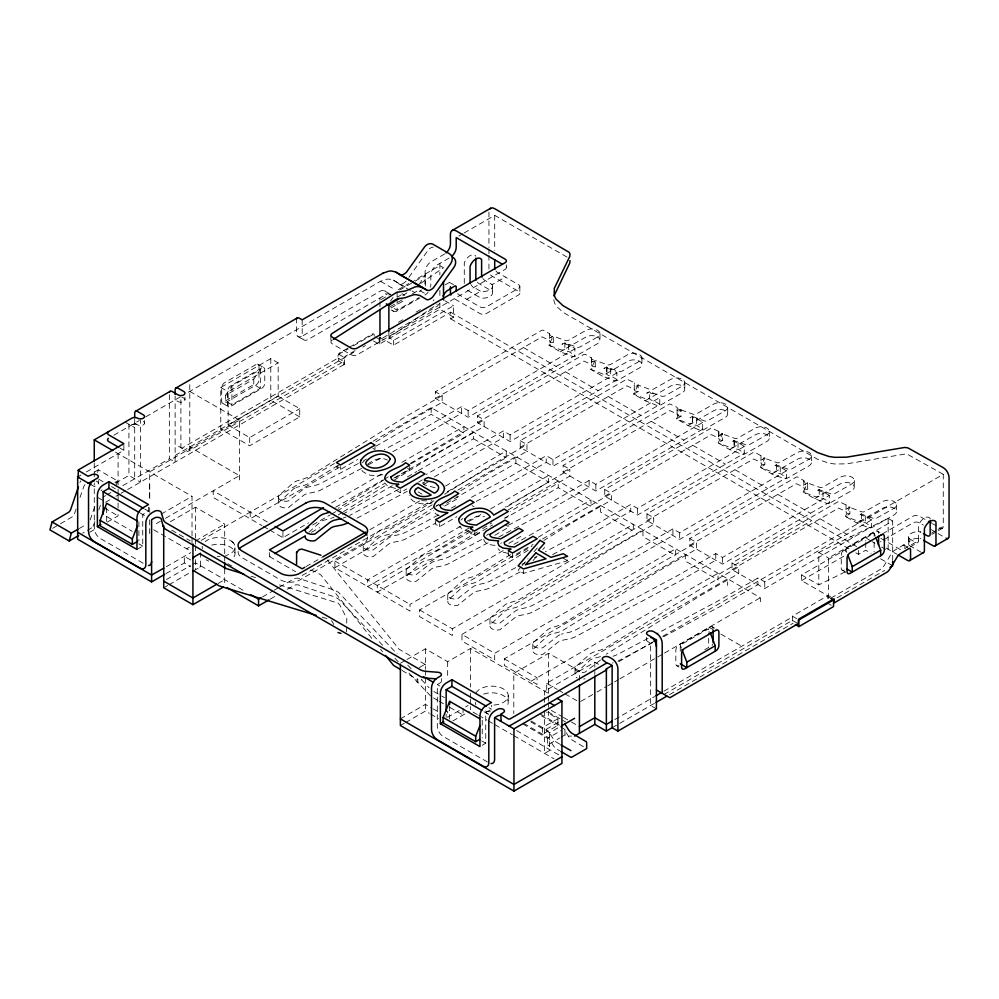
<?xml version="1.0" encoding="UTF-8"?>
<svg xmlns="http://www.w3.org/2000/svg" width="999" height="999" viewBox="0 0 999 999"><rect width="100%" height="100%" fill="white"/><g stroke="black" fill="none" stroke-linecap="round" stroke-linejoin="round"><path stroke-width="0.75" stroke-dasharray="5 3.75" d="M149.688 497.14L149.688 471.878L239.448 420.067L239.448 482.305M930.181 518.968A1.723 0.999 -60 0 0 929.994 518.369L929.532 517.819A9.303 5.37 -60 0 0 919.28 523.738L918.83 524.787A1.723 0.999 -60 0 0 918.643 525.636L918.63 540.571L904.769 548.576L904.769 544.243L893.968 550.724A11.838 6.831 -60 0 0 892.681 551.997L892.656 552.022A11.439 6.606 -60 0 0 891.682 553.171L883.603 566.47A11.813 6.818 -60 0 1 881.305 568.843L828.533 599.487L828.533 558.041L892.681 521.003L892.681 561.188M200.537 566.021L199.825 567.245M577.484 347.377A14.423 8.329 -60 0 0 580.044 346.953L597.589 336.988A8.167 4.72 0 0 0 586.038 336.988L563.698 349.65A14.423 8.329 -60 0 1 561.151 349.987L548.801 345.154L553.309 335.876L550.349 337.587L551.935 336.913A14.298 8.254 -60 0 1 552.809 336.7L553.384 336.613A13.949 8.054 -60 0 1 554.47 336.576L565.933 340.721A14.423 8.329 -60 0 0 568.493 340.284L586.038 330.319A8.167 4.72 0 0 1 597.589 330.319A8.167 4.72 0 0 1 597.589 336.988A8.167 4.72 0 0 1 597.589 343.656L575.536 356.231A14.423 8.329 -60 0 1 572.964 356.655L560.352 351.823L548.801 345.154L553.309 342.545L553.309 335.876A3.409 1.961 0 0 1 549.462 333.654L543.431 330.182L541.945 330.207L435.414 391.72L435.414 398.389L468.144 417.282L574.737 355.744L574.949 348.464L568.706 344.767A3.409 1.961 0 0 1 564.86 342.545L561.9 344.268L563.486 343.581A14.51 8.379 -60 0 1 564.647 343.319L564.934 343.281A13.949 8.054 -60 0 1 566.021 343.244L577.484 347.39M596.44 360.814A13.949 8.054 -60 0 0 595.354 360.851L594.78 360.939A14.298 8.254 -60 0 0 593.906 361.151L592.307 361.825L595.279 360.115L590.759 369.393L603.384 374.225A14.423 8.329 -60 0 0 605.956 373.788L628.009 361.226A8.167 4.72 0 0 1 639.56 361.226A8.167 4.72 0 0 1 639.56 367.894L617.507 380.457A14.423 8.329 -60 0 1 614.934 380.894L602.31 376.061L590.759 369.393L595.279 366.783L595.279 360.115A3.409 1.961 0 0 1 591.433 357.892L585.402 354.408L583.916 354.445L477.385 415.959L477.385 422.627L510.102 441.521L616.708 379.97L616.932 372.752L610.676 369.006A3.409 1.961 0 0 1 606.83 366.783L603.871 368.494L605.456 367.819A14.51 8.379 -60 0 1 606.618 367.557L606.905 367.52A13.949 8.054 -60 0 1 607.991 367.482L619.193 371.616A14.286 8.254 -60 0 0 622.015 371.178L639.56 361.226A8.167 4.72 0 0 0 639.56 354.558A8.167 4.72 0 0 0 628.009 354.558L610.464 364.51A14.423 8.329 -60 0 1 607.904 364.947L596.44 360.814M616.957 379.608L610.676 375.674A3.409 1.961 0 0 1 606.83 373.451L602.31 376.061M634.253 389.598L634.278 382.629L626.835 379.158L520.229 440.696L520.229 447.365L552.959 466.258L659.765 404.495L659.802 397.54L552.959 459.59L546.228 455.706L508.803 477.297L469.093 498.563M659.815 404.358L653.533 400.412A3.409 1.961 0 0 1 649.687 398.189L648.513 398.626A14.423 8.329 -60 0 1 645.978 398.963L633.616 394.13L638.136 384.852L635.239 384.303L634.253 382.929M688.061 425.562L692.582 422.952A3.409 1.961 0 0 0 696.428 425.174L702.697 429.17L702.634 422.165L696.428 418.506A3.409 1.961 0 0 1 692.582 416.283L689.61 417.994L691.208 417.32A14.51 8.379 -60 0 1 692.369 417.058L692.657 417.02A13.949 8.054 -60 0 1 693.743 416.983L705.194 421.128A14.423 8.329 -60 0 0 707.767 420.691L725.299 410.726A8.167 4.72 0 0 0 725.299 404.058A8.167 4.72 0 0 0 713.748 404.058L696.216 414.023A14.423 8.329 -60 0 1 693.643 414.448L682.192 410.314A13.949 8.054 -60 0 0 681.106 410.352L680.531 410.439A14.298 8.254 -60 0 0 679.657 410.651L678.059 411.326L681.031 409.615L681.031 416.283L676.51 418.893L688.061 425.562L700.686 430.407A14.423 8.329 -60 0 0 703.246 429.957L725.299 417.395A8.167 4.72 0 0 0 725.299 410.726A8.167 4.72 0 0 0 713.748 410.726L691.695 423.289A14.423 8.329 -60 0 1 689.135 423.726L676.51 418.893L681.031 409.615C675.636 410.214 677.147 402.934 677.147 414.373M744.33 446.478L738.049 442.545A3.409 1.961 0 0 1 734.203 440.322L731.231 442.033L732.829 441.358A14.51 8.379 -60 0 1 733.99 441.083L734.277 441.046A14.298 8.254 -60 0 1 735.102 441.009L746.815 445.154A14.598 8.429 -60 0 0 749.1 444.805L766.932 434.765A8.167 4.72 0 0 0 766.932 428.096A8.167 4.72 0 0 0 755.381 428.096L737.549 438.136A14.423 8.329 -60 0 1 735.014 438.474L723.551 434.34A14.298 8.254 -60 0 0 722.677 434.39L722.152 434.465A14.298 8.254 -60 0 0 721.278 434.677L719.68 435.364L722.652 433.653L722.652 440.322L718.131 442.919L729.682 449.587L742.307 454.433A14.423 8.329 -60 0 0 744.867 453.996L766.932 441.433A8.167 4.72 0 0 0 766.932 434.765A8.167 4.72 0 0 0 755.381 434.765L733.316 447.327A14.423 8.329 -60 0 1 730.756 447.752L718.131 442.919L722.652 433.653A3.409 1.961 0 0 1 718.793 431.431L711.35 427.947L604.745 489.485L604.745 496.153L637.474 515.059L744.218 453.384L744.342 446.428L637.474 508.391L630.744 504.495L593.319 526.098L545.392 551.748M786.538 470.841L780.244 466.908A3.409 1.961 0 0 1 776.398 464.685L773.438 466.396L775.024 465.721A14.51 8.379 -60 0 1 776.186 465.459L776.485 465.409A13.949 8.054 -60 0 1 777.572 465.384L789.023 469.518A14.598 8.429 -60 0 0 791.295 469.168L809.128 459.128A8.167 4.72 0 0 0 809.128 452.46A8.167 4.72 0 0 0 797.577 452.46L779.744 462.5A14.598 8.429 -60 0 1 777.472 462.849L766.008 458.716A13.949 8.054 -60 0 0 764.922 458.741L764.347 458.828A14.298 8.254 -60 0 0 763.473 459.053L761.887 459.727L764.847 458.017L764.847 464.685L760.339 467.282L771.89 473.963L784.502 478.796A14.423 8.329 -60 0 0 787.075 478.359L809.128 465.796A8.167 4.72 0 0 0 809.128 459.128A8.167 4.72 0 0 0 797.577 459.128L775.236 471.778A14.423 8.329 -60 0 1 772.702 472.115L760.339 467.282L764.847 458.017A3.409 1.961 0 0 1 761.001 455.794L754.894 452.285L753.496 452.347L646.952 513.848L646.952 520.529L679.682 539.423L786.413 477.747L786.538 470.791L679.682 532.754L672.939 528.858L635.526 550.461L532.005 605.631A72.84 43.606 -58.1 0 1 526.573 607.567L518.656 609.415A24.451 14.635 -58.1 0 0 515.434 610.976L499.975 623.014A7.093 4.096 0 0 1 492.045 622.177A7.093 4.096 0 0 1 490.596 617.607L504.92 604.907A24.451 13.574 -61.8 0 1 507.917 603.209L515.259 601.036A72.84 40.435 -61.8 0 0 520.292 598.863L616.271 539.348L653.683 517.744L653.683 524.413L616.271 546.016L520.092 605.669A61.401 34.091 -61.8 0 1 515.472 607.567L507.792 609.527A20.529 11.401 -61.8 0 0 505.044 611.088L490.596 624.275A7.093 4.096 0 0 0 492.045 628.846A7.093 4.096 0 0 0 499.975 629.695L515.559 617.157A20.529 12.288 -58.1 0 1 518.518 615.734L526.81 614.11A61.401 36.763 -58.1 0 0 531.793 612.412L635.526 557.13L672.939 535.526L672.939 528.858M829.607 503.159A14.423 8.329 -60 0 1 827.06 503.508L814.697 498.676L803.146 492.007L807.667 489.398L807.667 482.729A3.409 1.961 0 0 1 803.808 480.507L797.789 477.035L796.303 477.06L689.772 538.573L689.772 545.242L722.489 564.135L829.27 502.422L829.345 495.417L722.489 557.467L715.759 553.583L678.333 575.187L574.825 630.357A72.84 43.606 -58.1 0 1 569.393 632.292L561.475 634.128M871.59 519.955L865.309 516.008A3.409 1.961 0 0 1 861.45 513.786L858.491 515.496L859.789 514.91A14.198 8.192 -60 0 1 861.25 514.56L861.538 514.522A14.298 8.254 -60 0 1 862.362 514.473L874.075 518.631A14.598 8.429 -60 0 0 876.36 518.281L894.18 508.229A8.167 4.72 0 0 0 894.18 501.56A8.167 4.72 0 0 0 882.629 501.56L864.809 511.613A14.423 8.329 -60 0 1 862.262 511.95L850.811 507.804A14.298 8.254 -60 0 0 849.987 507.854L849.4 507.942A13.949 8.054 -60 0 0 848.238 508.241L846.94 508.828L849.899 507.117L849.899 513.786L845.391 516.396L856.942 523.064L869.305 527.897A14.286 8.254 -60 0 0 872.127 527.46L894.18 514.897A8.167 4.72 0 0 0 894.18 508.229A8.167 4.72 0 0 0 882.629 508.229L860.576 520.791A14.423 8.329 -60 0 1 858.016 521.228L845.391 516.396L849.899 507.117A3.409 1.961 0 0 1 846.053 504.895L838.611 501.411L732.005 562.961L732.005 569.63L764.735 588.523L871.478 526.86L871.59 519.905L764.735 581.855L757.991 577.959L720.579 599.562L656.218 634.015M346.416 631.905L346.828 618.518L339.785 604.907L337.999 603.121L276.199 583.853M574.987 348.763L468.144 410.614L461.401 406.73L423.988 428.334L384.278 449.587M616.97 372.889L510.102 434.852L503.371 430.956L426.061 474.562M702.709 422.402L595.854 484.353L589.123 480.469L551.698 502.072L506.518 526.261M97.59 472.452L98.314 469.817L117.557 480.931L116.483 484.89M76.099 509.053L74.238 514.323A5.507 3.184 -60 0 1 72.452 516.708L59.403 524.425M80.02 497.452L83.841 486.376A5.47 3.159 -60 0 1 85.09 484.552M94.668 506.88L89.873 520.854M94.868 521.615L93.494 525.437A5.507 3.184 -60 0 1 91.708 527.834M98.789 510.014L101.236 502.759M702.697 429.17L595.854 491.021L563.124 472.127L563.124 465.459L669.73 403.921L677.172 407.392L677.172 414.061A3.409 1.961 0 0 0 681.031 416.283M79.908 482.492L80.22 481.793A5.47 3.159 -60 0 1 80.782 480.856M433.978 299.762L433.728 300.137A11.139 6.431 -60 0 1 433.191 300.899M225.374 395.492L231.918 386.001L260.327 369.605L260.327 388.324L231.918 404.732L225.374 400.949L225.374 395.492L253.783 379.083L260.327 369.605M390.559 301.011L393.019 297.452M418.968 284.603L425.512 275.125L425.512 286.039M408.978 277.247L428.009 250.324A6.531 5.27 -44.6 0 1 433.404 247.078M521.116 566.77L518.131 570.242L523.538 573.351L567.594 560.751L567.594 557.779M522.102 565.609L528.059 558.678M534.015 551.735L537.986 547.115M533.016 560.626L535.864 557.38L539.672 559.577M542.832 549.487L544.605 547.477M406.044 281.181L405.606 281.618A9.59 5.532 -60 0 1 400.062 284.178L392.744 279.845L389.036 279.108A32.605 18.831 -60 0 0 386.126 279.308L380.494 281.293L187.25 392.857M308.941 532.23L320.229 521.99A20.529 11.401 -61.8 0 1 322.977 520.442L330.657 518.469M91.708 527.834L82.717 533.191M362.237 462.812L364.248 460.989M460.889 520.042L462.837 518.394M367.545 464.335C372.889 460.002 380.844 456.393 387.462 460.102M466.72 521.328L476.748 516.321L484.577 516.745M402.847 295.704L407.929 292.207M420.641 283.454L443.519 267.707L439.872 265.597L414.036 280.519M379.583 337.4L393.668 345.08L450.649 312.175L450.649 318.843L453.571 317.158L453.571 305.731L393.668 340.322L388.873 337.55L437.162 304.308M500.699 543.356L501.535 542.807M436.588 506.118L438.611 504.795M486.513 535.402L488.711 533.978M337.824 465.546L308.554 483.528A61.401 34.091 -61.8 0 1 303.933 485.439L296.253 487.4M375.874 441.858L404.732 423.888L442.145 402.285L442.145 395.616L435.414 391.72M383.791 479.932L338.286 508.254M410.264 463.436L484.115 419.842L484.115 426.511L431.456 456.918L394.717 479.795M338.311 514.922L342.245 512.475M343.556 511.65L386.85 484.69M433.941 500.811L393.581 525.711A72.84 40.435 -61.8 0 1 388.536 527.872L381.193 530.057A24.451 13.574 -61.8 0 0 378.209 531.755L363.886 544.443A7.093 4.096 0 0 0 365.334 549.025A7.093 4.096 0 0 0 373.264 549.862L388.711 537.812A24.451 14.635 -58.1 0 1 391.933 536.251L399.862 534.415A72.84 43.606 -58.1 0 0 405.294 532.467L440.347 513.948M444.543 494.218L489.56 466.183L526.972 444.58L526.972 451.261L489.56 472.852L459.378 491.645M434.453 507.167L393.381 532.504A61.401 34.091 -61.8 0 1 388.761 534.403L381.069 536.376A20.529 11.401 -61.8 0 0 378.334 537.924L363.886 551.111A7.093 4.096 0 0 0 365.334 555.694A7.093 4.096 0 0 0 373.264 556.53L388.848 543.993A20.529 12.288 -58.1 0 1 391.808 542.569L400.099 540.958A61.401 36.763 -58.1 0 0 405.082 539.26L435.502 523.214M435.764 506.356L438.386 504.72M468.893 530.531L436.476 550.474A72.84 40.435 -61.8 0 1 431.431 552.634L424.088 554.82A24.451 13.574 -61.8 0 0 421.103 556.518L406.768 569.205A7.093 4.096 0 0 0 408.229 573.788A7.093 4.096 0 0 0 416.158 574.625L431.605 562.587A24.451 14.635 -58.1 0 1 434.827 561.013L442.757 559.178A72.84 43.606 -58.1 0 0 448.189 557.23L485.976 537.25M507.292 506.618L569.867 469.355L569.867 476.024L510.152 511.513M477.347 531.93L436.276 557.267A61.401 34.091 -61.8 0 1 431.655 559.165L423.963 561.138A20.529 11.401 -61.8 0 0 421.216 562.687L406.768 575.874A7.093 4.096 0 0 0 408.229 580.456A7.093 4.096 0 0 0 416.158 581.293L431.743 568.756A20.529 12.288 -58.1 0 1 434.702 567.332L442.982 565.721A61.401 36.763 -58.1 0 0 447.964 564.023L489.248 542.17M482.592 528.658L491.783 522.952M510.514 554.557L478.096 574.5A72.84 40.435 -61.8 0 1 473.051 576.673L465.709 578.846A24.451 13.574 -61.8 0 0 462.724 580.544L448.401 593.244A7.093 4.096 0 0 0 449.85 597.814A7.093 4.096 0 0 0 457.779 598.651L473.226 586.613A24.451 14.635 -58.1 0 1 476.448 585.052L484.378 583.204A72.84 43.606 -58.1 0 0 489.81 581.268L516.645 567.145M538.324 537.237L574.075 514.985L611.488 493.381L611.488 500.049L574.075 521.653L543.893 540.447M528.159 550.249L477.897 581.293A61.401 34.091 -61.8 0 1 473.276 583.204L465.584 585.164A20.529 11.401 -61.8 0 0 462.849 586.725L448.401 599.912A7.093 4.096 0 0 0 449.85 604.482A7.093 4.096 0 0 0 457.779 605.319L473.364 592.794A20.529 12.288 -58.1 0 1 476.323 591.371L484.615 589.747A61.401 36.763 -58.1 0 0 489.597 588.049L522.727 570.554M102.148 489.835L101.448 490.347A5.507 3.184 -60 0 0 101.074 490.696M600.486 660.077L585.027 672.127A7.093 4.096 0 0 1 577.11 671.291A7.093 4.096 0 0 1 575.649 666.708L589.984 654.02A24.451 13.574 -61.8 0 1 592.969 652.322L600.312 650.137A72.84 40.435 -61.8 0 0 605.344 647.976L701.323 588.448L738.748 566.845L738.748 573.513L701.323 595.117L606.243 654.22M113.911 435.202L139.323 420.529M145.804 416.783L180.906 396.528L180.906 447.652M458.853 236.051L462.837 233.754M464.173 232.979L494.705 215.347L567.032 257.105M444.655 253.971L430.831 261.95A8.167 4.72 -60 0 0 425.05 271.953L425.05 281.668A8.167 4.72 -60 0 1 423.951 286.226M278.159 396.241L299.712 408.691L299.712 416.895L249.688 445.779L220.767 429.083L220.767 387.487L270.791 358.604L278.159 362.862L278.159 396.241L228.134 425.124L228.134 391.745L278.159 362.862M390.934 294.83A8.167 4.72 -60 0 0 390.397 294.293L390.097 294.081A8.167 4.72 -60 0 0 386.014 294.493L307.967 339.548A8.167 4.72 -60 0 1 302.185 336.213A8.167 4.72 -60 0 1 296.416 332.879L296.416 319.83M449.113 258.067L436.6 265.284A8.167 4.72 -60 0 0 432.517 269.593L432.217 270.155A8.167 4.72 -60 0 0 430.831 275.287L430.831 285.002A8.167 4.72 -60 0 1 430.544 287.225M381.256 299.45L390.297 294.23M398.214 289.66L408.753 283.566M399.687 290.035L413.898 281.83M415.184 281.081L425.512 275.125M78.446 476.535L81.081 475M86.376 471.953L123.864 450.299L123.864 443.631M397.015 297.277L403.471 293.556M94.455 472.04L98.314 469.817M225.374 400.949L253.783 384.553L260.327 388.324M402.185 299.762L390.559 306.468L397.103 310.252L419.056 297.577M412.512 293.793L418.968 290.072L425.512 293.843M390.884 307.979A8.167 4.72 -60 0 0 391.783 307.542L404.882 299.987M419.817 298.027L397.565 310.876A8.167 4.72 -60 0 1 391.783 307.542M445.242 284.852L448.888 282.754A2.173 1.261 -60 0 1 450.424 283.641M114.997 482.417L117.557 480.931M348.002 348.064L339.922 352.734A2.722 1.573 -60 0 0 337.999 356.069L337.999 358.067L181.868 448.214M349.35 347.29L372.265 334.053A2.722 1.573 -60 0 1 374.188 335.164L374.188 336.276M115.584 483.141L128.921 475.437L140.472 482.105L140.472 419.867M338.761 354.283L344.543 357.617L344.543 364.285L338.761 360.951L338.761 354.283L348.102 348.901M353.421 345.829L373.414 334.278M398.514 322.265L403.908 319.156M416.071 312.138L421.478 309.028M355.132 350.624L345.691 356.069A2.722 1.573 -60 0 0 343.768 359.403L343.768 364.735M102.934 497.115L105.582 495.591M106.905 494.817L110.877 492.532M122.79 485.651L169.355 458.766L175.125 462.1L175.125 396.079M175.125 455.432L356.094 350.949M362.762 347.103L365.422 345.567M52.647 528.321L58.054 525.199M105.532 502.285L110.714 499.288M115.909 496.291L119.805 494.043M121.104 493.294L126.299 490.297M127.597 489.547L344.543 364.285M373.414 340.946L379.195 344.28L439.872 309.253L453.571 317.158M466.795 299.263L480.719 291.233M482.879 278.534A4.358 2.51 60 0 0 484.69 280.257L492.207 284.603L505.294 277.035M79.271 528.508L85.877 524.7M228.134 425.124L249.688 437.574L299.712 408.691M89.798 532.217L96.541 528.334M107.318 522.102L118.094 515.884L118.094 511.875M148.514 507.205L148.514 511.213L142.745 514.547L142.745 546.116L136.963 549.462M161.189 514.123L192.02 496.316L192.02 536.463M156.306 523.638L160.277 521.341M165.572 518.281L239.448 475.636L189.785 446.965M170.33 521.728L195.479 507.205L224.7 524.075L224.7 554.957M435.414 398.389L542.007 336.85L549.462 340.322A3.409 1.961 0 0 0 553.309 342.545M442.145 395.616L404.732 417.22L308.753 476.735A72.84 40.435 -61.8 0 1 303.721 478.896L296.378 481.081A24.451 13.574 -61.8 0 0 293.381 482.779L279.058 495.467A7.093 4.096 0 0 0 280.507 500.049A7.093 4.096 0 0 0 288.436 500.886L303.896 488.848A24.451 14.635 -58.1 0 1 307.118 487.287L315.035 485.439A72.84 43.606 -58.1 0 0 320.467 483.504M195.579 540.896L224.7 524.075M186.663 548.801L189.31 547.277M201.224 540.397L335.289 462.999M373.102 441.171L431.181 407.642L760.376 597.702L760.376 604.37M339.048 465.497L336.401 467.02L340.559 469.43L357.767 459.49M166.346 566.72L190.734 552.634M339.335 467.332L250.212 518.793L250.212 512.125M375.799 446.278L431.181 414.31L463.898 433.204L463.898 426.536L400.424 463.186M165.996 573.588L184.315 563.011L190.634 566.658M231.581 541.283L233.529 542.981A16.446 9.49 0 0 1 225.637 555.619M560.352 351.823L564.86 349.225A3.409 1.961 0 0 0 568.706 351.448L574.999 355.332M166.396 579.582L190.484 565.659M193.169 564.123L195.479 562.787L245.529 591.683M163.711 587.787L167.732 585.476M169.068 584.702L190.484 572.327M193.706 570.779L200.537 566.833L200.537 554.133M331.556 502.947L384.228 472.539M477.385 422.627L583.978 361.076L591.433 364.56A3.409 1.961 0 0 0 595.279 366.783M269.842 530.132L282.942 537.687L308.591 522.877M335.602 507.28L382.879 479.982M384.228 479.208L388.274 476.873M411.238 463.611L463.898 433.204M312.712 524.937L330.269 514.797M331.631 514.023L335.676 511.675M337.038 510.901L384.328 483.591M393.793 478.134L473.526 432.092L473.526 438.761L418.156 470.729M395.616 477.709L409.69 469.58L409.69 466.608M218.082 583.478L224.7 579.657M269.455 552.584L269.455 556.58L273.314 554.358M311.463 532.33L319.568 527.647M342.532 514.398L392.495 485.539M407.355 476.973L416.808 471.516M396.079 490.259L400.237 492.669L406.743 488.911M418.444 482.155L422.352 479.895M428.121 481.955L423.576 484.577L423.576 481.618M306.044 566.583L321.441 557.692M369.855 529.732L419.83 500.886M445.479 486.076L506.256 450.986L506.256 457.654L445.479 492.744M520.229 447.365L626.835 385.826L634.278 389.298A3.409 1.961 0 0 0 638.136 391.521L638.136 384.852M262.475 596.94L272.902 590.921M274.213 590.159L278.122 587.899M279.433 587.15L294.668 578.483A4.795 2.772 0 0 1 298.364 578.259L335.052 590.397A28.372 16.384 0 0 1 338.698 592.532L397.09 653.895M302.185 575.474L431.98 500.536M503.184 550.574L410.002 604.37L410.002 611.038L334.915 567.694L334.915 561.026L432.155 504.882M457.817 490.072L515.884 456.543L515.884 463.211L442.957 505.319M270.292 599.088L275.512 596.078M287.25 589.298L294.668 585.152A4.795 2.772 0 0 1 298.364 584.927L335.052 597.065A28.372 16.384 0 0 1 338.698 599.2L383.241 645.903M638.136 391.521L633.616 394.13L645.167 400.799L657.529 405.631A14.286 8.254 -60 0 0 660.351 405.194L682.417 392.632A8.167 4.72 0 0 0 682.417 385.964A8.167 4.72 0 0 0 682.417 379.295A8.167 4.72 0 0 0 670.866 379.295L653.034 389.348A14.598 8.429 -60 0 1 650.749 389.685L639.298 385.552A13.949 8.054 -60 0 0 638.211 385.589L637.637 385.676A14.298 8.254 -60 0 0 636.763 385.889L635.164 386.563M334.915 567.694L433.504 510.776M444.742 506.068L458.816 497.939L456.73 496.74M645.167 400.799L670.866 385.964A8.167 4.72 0 0 1 682.417 385.964L664.872 395.929A14.286 8.254 -60 0 1 662.05 396.353L650.849 392.22A13.949 8.054 -60 0 0 649.762 392.257L649.475 392.295A14.51 8.379 -60 0 0 648.314 392.557L646.715 393.231L649.687 391.521L649.65 398.489M435.489 521.266L435.489 524.238L439.647 526.635L456.868 516.695M460.826 526.123L367.644 579.919L367.644 586.588L468.931 528.109M468.931 521.441L482.442 513.648M490.534 508.966L548.613 475.437L548.613 482.105L505.394 507.055M563.124 472.127L669.73 410.589L677.172 414.061M470.454 531.68L377.272 585.476L377.272 592.145L482.604 531.331M508.266 509.852L558.241 480.994L558.241 487.662L505.569 518.081M472.839 531.593L470.254 533.091L474.413 535.489L492.632 524.975M504.345 518.206L508.241 515.959L508.241 512.986M494.83 535.252L509.128 526.997L504.97 524.587M508.866 543.344L523.164 535.089M513.986 544.343L590.971 499.9L590.971 506.568L558.241 487.662M604.745 496.153L711.35 434.615L718.793 438.099A3.409 1.961 0 0 0 722.652 440.322M508.316 550.611L508.316 555.057L511.051 553.471M542.519 538.973L600.586 505.457L600.586 512.125L633.316 531.018L633.316 524.35L452.347 628.833L452.347 635.501L419.63 616.595L419.63 609.927L533.066 544.443M508.316 555.057L512.475 557.467L531.98 546.191M729.682 449.587L734.203 446.99A3.409 1.961 0 0 0 738.049 449.213L744.342 453.096M646.952 520.529L753.558 458.978L761.001 462.462A3.409 1.961 0 0 0 764.847 464.685M400.374 663.286L405.644 660.239M406.955 659.477L425.399 648.838L447.652 661.688L470.604 648.438L549.625 694.055M461.975 634.39L642.944 529.907L642.944 536.575L675.674 555.469L675.674 548.801L494.705 653.284L461.975 634.39L461.975 641.058L494.705 659.952L494.705 653.284M419.23 667.594L425.399 664.035M771.89 473.963L776.398 471.353A3.409 1.961 0 0 0 780.244 473.576L786.538 477.46M417.195 678.521L417.195 682.367L421.928 679.632M487.475 762.012L443.069 736.375A8.167 4.72 60 0 1 437.3 726.373L437.3 684.602L440.184 682.929A4.083 2.36 0 0 0 439.697 679.357M689.772 545.242L796.365 483.703L803.808 487.175A3.409 1.961 0 0 0 807.667 489.398M715.759 553.583L715.759 560.252L678.333 581.855L574.612 637.137A61.401 36.763 -58.1 0 1 569.63 638.836L561.338 640.446A20.529 12.288 -58.1 0 0 558.379 641.882L542.794 654.407A7.093 4.096 0 0 1 534.865 653.571A7.093 4.096 0 0 1 533.416 648.988L547.864 635.801A20.529 11.401 -61.8 0 1 550.611 634.253L558.291 632.292A61.401 34.091 -61.8 0 0 562.912 630.381L659.09 570.741L696.503 549.138L696.503 542.469L659.09 564.06L563.111 623.588A72.84 40.435 -61.8 0 1 558.066 625.749L550.724 627.934A24.451 13.574 -61.8 0 0 547.739 629.632L533.416 642.32A7.093 4.096 0 0 0 534.865 646.902A7.093 4.096 0 0 0 542.794 647.739L558.254 635.701A24.451 14.635 -58.1 0 1 561.475 634.128M400.374 718.855L425.399 704.407L431.943 708.191M504.333 658.841L537.062 677.734L537.062 684.402L504.333 665.509L504.333 658.841L685.302 554.358L685.302 561.026L718.031 579.919L718.031 573.251L529.208 682.267M400.374 725.524L404.32 723.251M405.644 722.489L425.399 711.076L429.333 713.348M829.345 495.417L823.064 491.62A3.409 1.961 0 0 1 819.217 489.398L816.245 491.108L817.844 490.434A14.51 8.379 -60 0 1 819.005 490.172L819.292 490.134A13.949 8.054 -60 0 1 820.379 490.097L831.83 494.243A14.423 8.329 -60 0 0 834.402 493.806L851.947 483.841A8.167 4.72 0 0 0 851.947 477.172A8.167 4.72 0 0 0 840.396 477.172L822.564 487.225A14.598 8.429 -60 0 1 820.291 487.574L808.828 483.429A13.949 8.054 -60 0 0 807.741 483.466L807.167 483.553A14.298 8.254 -60 0 0 806.293 483.766L804.694 484.44L807.667 482.729L803.146 492.007L815.771 496.84A14.598 8.429 -60 0 0 818.056 496.503L840.396 483.841A8.167 4.72 0 0 1 851.947 483.841A8.167 4.72 0 0 1 851.947 490.509L829.607 503.171M814.697 498.676L819.217 496.066A3.409 1.961 0 0 0 823.064 498.289L829.357 502.185M579.42 680.394L579.42 671.066L548.613 653.284L513.798 673.376L513.798 713.511M459.203 710.589L447.652 717.257L447.652 711.088M465.571 706.917L468.081 705.456M452.784 720.966L469.343 711.4M719.292 573.988L811.712 520.629M732.005 569.63L838.611 508.091L846.053 511.563A3.409 1.961 0 0 0 849.899 513.786M482.267 745.242L485.739 743.244L485.739 712.562L491.508 709.228L491.508 705.232M546.69 689.959L546.69 683.291L727.659 578.808L727.659 585.476M598.526 664.31L594.817 662.175L544.605 691.158L544.605 695.791M856.942 523.064L861.45 520.454A3.409 1.961 0 0 0 865.309 522.677L871.59 526.573M618.781 661.675L654.108 641.271M662.687 636.326L943.268 474.325L943.268 526.348A4.358 2.51 60 0 1 940.196 528.121L937.599 526.623M580.769 701.41L595.629 692.831M596.977 692.045L606.43 686.588M607.779 685.814L613.186 682.692M614.535 681.905L618.593 679.57M619.942 678.783L656.418 657.729M657.767 656.955L663.174 653.833M664.522 653.046L760.376 597.702M680.269 651.348L680.269 645.104L708.678 628.708L708.678 634.952M831.23 605.269L827.759 603.259L827.759 596.59L828.533 596.153L801.585 580.594L801.585 574.937L874.125 533.191L875.211 536.026M557.942 718.693L542.544 727.584L542.544 734.253L557.942 725.361L557.942 718.693L546.565 712.125M801.585 580.594L845.316 555.344M882.242 534.015L913.236 516.121A4.358 2.51 0 0 1 919.405 516.121L927.197 520.629M531.168 721.016L545.891 729.507L561.288 720.616M530.706 721.865L549.575 732.754L558.903 727.359M855.868 552.797L858.566 554.358L865.733 550.224L871.116 553.334M883.591 539.91L913.236 522.789A4.358 2.51 0 0 1 919.405 522.789L923.388 525.087M522.627 723.863L547.652 738.311L561.45 730.344M704.807 649.675L708.678 647.439L708.678 636.513M547.652 738.311L547.652 744.979L559.64 738.049M560.976 737.287L564.972 734.977L566.895 736.088L571.515 736.088M931.493 533.154L936.725 530.132M938.036 529.37L943.268 526.348M910.164 546.94L917.731 542.569M931.905 534.39L937.137 531.368M938.448 530.606L942.369 528.346M614.797 719.542L654.62 696.565M663.923 691.183L793.106 616.595L796.578 618.606M664.123 694.405L792.344 620.379L798.114 623.713M612.137 727.747L654.695 703.184M669.542 694.617L793.106 623.276M837.037 597.914L884.727 570.367M358.254 463.511L320.467 483.504M363.736 460.576L366.471 459.115M361.538 468.431L320.254 490.284A61.401 36.763 -58.1 0 1 315.272 491.983L306.98 493.593A20.529 12.288 -58.1 0 0 304.021 495.029L288.436 507.554A7.093 4.096 0 0 1 280.507 506.718A7.093 4.096 0 0 1 279.058 502.147L293.506 488.948A20.529 11.401 -61.8 0 1 296.253 487.4M368.319 464.797L383.254 456.805M392.757 451.71L423.988 435.002L461.401 413.399L461.401 406.73M398.676 489.223L349.675 515.422M357.03 518.181L407.267 491.283M422.19 483.291L424.912 481.843M434.415 476.748L503.371 437.624L503.371 430.956M451.298 508.091L456.768 505.157M476.223 501.411L508.803 483.978L546.228 462.375L546.228 455.706M498.751 537.075L551.698 508.741L589.123 487.137L589.123 480.469M522.115 564.21L524.862 562.749M534.44 557.617L537.175 556.156M552.597 554.57L593.319 532.767L630.744 511.163L630.744 504.495M648.001 638.411L617.057 654.732A72.84 43.606 -58.1 0 1 612.961 656.256M652.697 642.569L618.031 661.026M663.561 636.763L720.579 606.231L757.991 584.64L757.991 577.959M424.625 664.485L425.399 664.922M845.154 571.94L818.805 584.877L818.805 552.422L888.148 518.394L892.681 521.003M600.524 656.668L592.844 658.641A20.529 11.401 -61.8 0 0 590.097 660.189L575.649 673.376A7.093 4.096 0 0 0 577.11 677.959M382.817 474.675L376.411 475.736A13.936 8.042 0 0 1 367.545 474.338L362.799 471.59L360.502 468.294M432.08 502.872C424.513 504.982 411.788 504.408 409.24 495.492M426.61 500.811L420.666 500.711M830.731 596.79L828.146 595.479L792.694 615.958L792.344 623.713M653.533 393.743L650.649 393.194L649.65 391.82M494.955 545.342C490.909 545.104 484.34 544.218 483.753 539.248M921.328 552.36L909.003 545.242L909.003 538.573A9.303 5.37 0 0 1 918.93 531.718L920.903 532.105M909.003 545.242A9.303 5.37 0 0 1 918.93 538.386L920.903 538.773M507.979 553.371L500.849 551.548L497.964 548.726M395.504 488.461L387.887 486.326L384.652 482.904M469.93 531.393L464.385 530.219L459.053 526.448M251.074 576.223L255.507 577.572M322.128 617.145L328.359 619.043M310.839 570.154L316.858 572.252L320.954 575.087L372.827 639.635M435.064 487.762L423.826 484.715L423.826 480.269M439.198 515.696L435.439 513.611L433.778 511.263M206.119 559.802L208.716 561.163M417.195 682.367L417.994 682.792L417.195 681.555M943.268 474.325L908.016 454.62A12.288 7.093 0 0 0 904.619 454.133L846.752 463.836L835.276 463.998A37.15 21.454 0 0 1 828.471 463.024L817.394 459.178L562.849 312.212L556.031 305.731A38.849 22.428 0 0 1 554.22 301.735L553.808 299.712M932.392 523.626L936.3 525.874M931.355 529.695L936.675 532.767M937.999 533.528L945.966 538.124M480.307 291.071L473.139 286.925A4.358 2.51 60 0 1 470.966 284.628M909.003 538.573L915.546 542.357A4.358 2.51 60 0 0 918.63 540.571M449.975 282.642L453.446 284.64M904.207 545.217L907.666 547.227M877.671 531.293L879.982 532.629M880.893 538.349L901.685 550.362M886.213 548.089L896.84 554.22M871.003 540.946L865.733 537.899L865.733 540.983M872.327 541.708L874.962 543.231M881.555 547.04L885.514 549.325M444.78 300.649L453.571 305.731M523.464 347.552L556.193 366.446M565.434 371.778L598.164 390.684M608.291 396.528L641.021 415.422M651.186 421.291L683.915 440.184M692.806 445.317L725.536 464.21M735.002 469.68L767.731 488.573M777.821 494.405L810.551 513.299M820.067 518.793L852.796 537.687M880.556 558.778L892.681 565.784M450.649 312.175L858.566 547.689M393.231 280.082L406.705 287.862M412.088 290.984L414.785 292.532M398.613 283.691L413.761 292.445M450.649 318.843L850.461 549.675M380.494 281.293L395.317 289.847M402.048 293.731L404.745 295.292M384.315 290.746L390.097 294.081M818.805 552.422L828.533 558.041M842.182 570.204L845.641 572.215M391.171 309.952L393.481 311.276M801.585 574.937L818.805 584.877M827.759 596.59L831.23 598.601M375.349 336.95L379.97 339.61L437.15 306.293A11.139 6.431 -60 0 0 439.51 303.471M477.385 415.959L484.115 419.842M520.229 440.696L526.972 444.58M563.124 465.459L569.867 469.355M604.745 489.485L611.488 493.381M646.952 513.848L653.683 517.744M689.772 538.573L696.503 542.469M732.005 562.961L738.748 566.845M337.999 358.067L343.768 361.401L187.637 451.548L175.125 444.318M298.102 336.626L303.883 339.96M473.526 438.761L506.256 457.654M515.884 463.211L548.613 482.105M258.092 364.373L263.873 367.707M712.225 626.81L714.535 628.146M713.024 629.582L709.103 627.31L709.103 633.978M720.878 634.115L741.82 646.216M372.902 448.339L374.987 449.55L374.987 446.578M407.604 468.381L409.69 469.58M472.003 505.556L474.075 506.755M563.174 558.191L567.594 560.751M299.712 416.895L270.791 400.199L270.791 358.604M418.094 491.883L422.015 494.155M220.767 387.487L228.134 391.745M222.602 403.284L228.384 406.618M676.723 665.734L679.033 667.057M189.785 391.396L239.448 420.067M181.868 397.078L183.791 398.189A4.083 2.36 0 0 1 183.791 401.523A4.083 2.36 0 0 1 178.009 401.523L175.125 399.862M656.418 708.853L650.649 705.519L650.649 643.281L647.764 641.608A4.083 2.36 0 0 1 647.989 638.149M134.703 423.201L137.587 424.862A4.083 2.36 0 0 0 143.357 424.862A4.083 2.36 0 0 0 143.357 421.528M125.075 422.09L134.703 427.647M267.233 521.94L213.224 490.771L213.224 497.44L261.988 525.586M334.915 561.026L410.002 604.37M419.63 609.927L452.347 628.833M546.69 683.291L557.155 689.335M558.466 690.097L563.711 693.119M565.009 693.868L576.798 700.674M263.299 526.348L268.531 529.37M120.08 448.114L123.864 450.299M115.447 452.11L192.02 496.316M551.286 710.401L562 716.583M563.349 717.357L570.042 721.228M571.378 722.002L579.42 726.635M548.039 711.85L561.513 719.642M562.862 720.416L565.559 721.965M269.455 556.58L295.642 571.703M539.947 713.86L559.702 725.262M541.508 715.871L557.942 725.361M560.377 726.76L564.01 728.858L568.806 736.925A11.638 6.718 60 0 0 571.066 739.36L586.351 748.426M425.174 664.435L398.988 649.15L327.372 560.027M523.588 723.301L548.613 737.749L553.409 745.816A11.638 6.718 60 0 0 555.669 748.251L559.627 750.786M559.627 744.118L555.919 741.807A11.538 6.656 60 0 1 553.409 739.148L549.587 733.029A11.538 6.656 60 0 0 547.077 730.369L545.891 729.507M98.726 479.208L103.859 482.18M111.551 486.625L115.409 488.848M144.555 508.928L148.514 511.213M488.873 707.704L491.508 709.228M547.652 744.979L549.575 746.091M171.678 530.144L190.285 540.884M90.847 484.577L94.306 486.575L97.19 484.915A4.083 2.36 0 0 0 96.166 481.143M140.11 513.024L145.28 516.008M227.909 563.711L231.955 566.046M437.3 684.602L439.822 686.063M485.739 712.562L488.261 714.023M484.065 711.775L490.784 715.659M516.483 730.494L559.265 755.194M402.01 670.416L418.144 680.057M477.347 714.572L470.604 710.676L470.604 706.68M478.708 715.359L486.8 720.029M488.149 720.816L493.556 723.925M494.905 724.712L512.45 734.839M513.798 735.626L553.933 758.79M98.227 497.752L103.521 500.799M153.646 529.745L190.684 551.123M433.828 691.495L440.472 695.329M441.808 696.091L444.455 697.627M437.812 700.461L431.181 696.628L407.742 671.827M439.148 701.236L444.455 704.295M449.775 707.367L463.061 715.034L463.061 708.366M190.634 559.989L184.315 556.343L184.315 563.011M106.668 516.545L132.18 531.281M433.254 708.94L438.486 711.962M481.78 740.958L485.739 743.244M138.786 543.831L142.745 546.116M430.631 714.098L438.486 718.631M143.132 563.211L100.087 538.349A8.167 4.72 60 0 1 94.306 528.346L94.256 483.104M104.196 507.854L118.094 515.884M491.858 284.403L491.883 284.415A1.798 1.036 0 0 1 492.282 284.852L492.532 285.539A9.303 5.37 0 0 1 482.28 291.458L481.131 291.321A1.636 0.949 0 0 1 480.407 291.096M331.293 620.654L332.168 621.503M233.479 542.994L231.169 540.921A16.446 9.49 0 0 0 205.157 541.608M407.742 665.159L412 669.667M421.59 679.819L429.046 687.699M394.955 658.304L398.151 661.688M380.631 649.35L382.592 651.785M332.442 621.927L333.778 624.487M846.815 552.422L845.716 549.587L845.716 552.709M680.269 645.104L681.355 647.951M908.653 536.675L908.653 543.344M896.578 504.895L896.578 511.563M888.148 518.394L888.148 550.849M874.125 533.191L874.125 536.313M874.125 542.544L874.125 551.91M865.733 542.519L865.733 550.224M865.309 516.008L865.309 522.677M861.45 513.786L861.425 520.754M858.566 550.362L858.566 554.358M854.332 480.507L854.332 487.175M846.053 504.895L846.016 511.863M823.064 491.62L823.064 498.289M819.217 489.398L819.18 496.378M811.525 455.794L811.525 462.462M803.808 480.507L803.783 487.487M780.244 466.908L780.244 473.576M776.398 464.685L776.36 471.653M769.317 431.431L769.317 438.099M764.735 581.855L764.735 588.523M761.001 455.794L760.963 462.762M738.049 442.545L738.049 449.213M734.203 440.322L734.203 446.99M734.165 440.621L734.165 447.29M727.697 407.392L727.697 414.061M722.489 557.467L722.489 564.135M718.793 431.431L718.793 438.099M718.768 431.73L718.768 438.399M696.428 418.506L696.428 425.174M692.582 416.283L692.582 422.952M692.544 416.595L692.544 423.264M684.802 382.629L684.802 389.298M679.682 532.754L679.682 539.423M646.565 637.275L646.565 639.947M641.945 357.892L641.945 364.56M637.474 508.391L637.474 515.059M610.676 369.006L610.676 375.674M606.83 366.783L606.83 373.451M606.793 367.083L606.793 373.751M599.974 333.654L599.974 340.322M595.854 484.353L595.854 491.021M594.817 662.175L594.817 669.892M594.817 671.428L594.817 674.525M591.433 357.892L591.433 364.56M591.396 358.191L591.396 364.86M575.024 668.306L575.024 674.974M568.706 344.767L568.706 351.448M564.86 342.545L564.822 349.525M564.972 729.645L564.972 734.977M552.959 459.59L552.959 466.258M549.462 333.654L549.425 340.634M549.575 732.754L549.575 750.536L544.605 753.408L544.605 705.057M548.613 653.284L548.613 694.967M548.613 696.503L548.613 701.136M548.613 702.684L548.613 707.317M548.613 711.525L548.613 715.521M544.605 697.339L544.605 703.508M532.792 643.918L532.792 650.586M523.538 570.392L523.538 573.351M519.855 286.488L519.855 293.157M512.475 553.021L512.475 557.467M510.102 434.852L510.102 441.521M508.241 695.654L508.241 702.322M506.381 264.922L506.381 267.595M494.705 215.347L494.705 250.537M492.557 286.488L492.557 293.169M489.972 619.205L489.972 625.874M488.936 212.013L488.936 247.54M488.936 249.076L488.936 253.721M488.936 255.257L488.936 269.156M482.23 720.142L482.23 737.936M474.413 532.529L474.413 535.489M470.604 648.438L470.604 687.025M470.604 693.206L470.604 697.839M470.604 699.375L470.604 704.008M468.144 410.614L468.144 417.282M464.285 283.391L464.285 263.324A1.723 0.999 -60 0 1 464.485 262.475L464.935 261.426A9.303 5.37 -60 0 1 475.187 255.507L475.649 256.031A1.723 0.999 -60 0 1 475.774 256.268M449.662 705.781L449.662 719.13M447.777 594.842L447.777 601.51M447.652 661.688L447.652 678.658M446.153 714.26L446.153 717.319M441.383 678.596L441.383 681.268M439.872 263.386L439.872 274.925M439.872 290.472L439.872 296.691M439.872 302.897L439.872 309.253M439.647 523.676L439.647 526.635M431.181 407.642L431.181 414.31M425.399 648.838L425.399 669.355M425.399 670.841L425.399 675.262M425.399 677.634L425.399 711.076M406.156 570.804L406.156 577.472M400.237 489.697L400.237 492.669M397.103 291.521L397.103 297.764M397.103 299.325L397.103 310.252M393.668 340.322L393.668 345.08M388.873 331.418L388.873 337.55M379.97 297.977L379.97 300.187M379.97 301.735L379.97 307.892M379.97 337.175L379.97 343.843M379.195 338.948L379.195 344.28M363.261 546.041L363.261 552.709M340.559 466.458L340.559 469.43M330.906 335.364L330.906 342.033M302.185 319.83L302.185 336.213L380.232 291.159A8.167 4.72 -60 0 1 386.014 294.493M282.942 532.355L282.942 537.687M278.434 497.065L278.434 503.746M253.783 379.083L253.783 384.553M249.688 437.574L249.688 445.779M234.977 547.814L234.977 554.495M231.918 386.001L231.918 404.732M224.7 556.505L224.7 561.126M224.7 568.856L224.7 586.326M195.479 507.205L195.479 538.086M195.479 539.622L195.479 544.255M195.479 545.804L195.479 553.521M195.479 559.702L195.479 569.455M192.02 537.999L192.02 542.632M189.785 384.727L189.785 450.299M184.99 397.19L184.99 399.862M169.355 394.717L169.355 458.766M149.688 484.615L149.688 501.685M149.688 507.754L149.688 512.3M149.688 519.88L149.688 534.128M144.555 420.529L144.555 423.201M138.898 521.903L138.898 540.621M134.703 419.293L134.703 478.771M128.921 424.313L128.921 475.437M118.094 453.633L118.094 487.599M118.094 489.148L118.094 493.781M118.094 495.317L118.094 501.498M118.094 503.034L118.094 509.215M106.668 507.717L106.668 522.015M98.389 480.581L98.389 483.241M94.256 463.037L94.256 476.923M477.31 282.143A4.358 2.51 60 0 0 478.921 283.591L491.858 291.071A1.723 0.999 0 0 1 492.282 291.521L492.532 292.207A9.303 5.37 0 0 1 482.28 298.127L481.131 297.989A1.723 0.999 0 0 1 480.307 297.727L467.37 290.272A4.358 2.51 60 0 1 465.559 288.536M490.609 274.85A4.358 2.51 60 0 0 492.007 276.036L518.581 291.383A4.358 2.51 0 0 1 518.581 294.93L486.238 313.611A4.358 2.51 0 0 1 480.069 313.611L453.509 298.264A4.358 2.51 60 0 1 452.335 297.315M457.679 293.481A4.358 2.51 60 0 0 459.278 294.93L480.069 306.943A4.358 2.51 0 0 0 486.238 306.943L518.581 288.261A4.358 2.51 0 0 0 518.581 284.703L497.789 272.702A4.358 2.51 60 0 1 495.979 270.979M880.456 541.77A4.358 2.51 0 0 1 880.893 541.458M920.116 538.523A1.798 1.036 0 0 1 920.866 538.761M920.116 531.855A1.798 1.036 0 0 1 920.866 532.092M902.846 545.354A2.722 1.573 -60 0 1 904.769 546.465M421.491 289.885A8.167 4.72 -60 0 1 419.28 291.671M428.072 292.282A8.167 4.72 -60 0 1 425.05 295.005M379.595 337.412A2.722 1.573 -60 0 1 379.97 338.499M332.08 340.197A4.583 2.647 0 0 0 332.242 343.831L351.086 354.732A4.358 2.51 0 0 0 357.242 354.732L505.107 269.368A4.358 2.51 0 0 0 505.107 265.809M131.806 424.862A4.083 2.36 0 0 1 137.587 424.862M483.591 694.093A16.434 9.49 0 0 1 503.434 695.616A16.434 9.49 0 0 1 506.043 707.067M490.372 711.775A16.434 9.49 0 0 1 484.852 710.913M475.924 704.77A16.434 9.49 0 0 1 475.374 702.309M234.066 556.905A16.396 9.466 0 0 0 233.479 549.662L231.169 547.589A16.396 9.466 0 0 0 211.676 545.129M713.124 628.808A4.358 2.51 -60 0 0 710.039 627.022L678.908 645.004A4.358 2.51 -60 0 0 675.824 650.337L675.824 663.736A4.358 2.51 -60 0 0 678.908 665.509M712.662 644.318A4.358 2.51 -60 0 1 712.037 645.529M844.355 569.992A4.358 2.51 -60 0 1 841.27 568.219L841.27 554.82A4.358 2.51 -60 0 1 844.355 549.487L875.486 531.505A4.358 2.51 -60 0 1 878.571 533.291M220.13 556.48A16.446 9.49 0 0 1 217.27 556.48M202.472 548.701A16.446 9.49 0 0 1 202.26 546.228M475.936 693.194A16.434 9.49 0 0 1 494.667 686.301A16.434 9.49 0 0 1 508.179 696.478A16.434 9.49 0 0 1 491.795 705.144M367.57 536.913A13.611 7.855 0 0 1 363.624 543.081L299.837 579.919A13.611 7.855 0 0 1 280.582 579.919L242.07 557.679A13.611 7.855 0 0 1 238.249 550.899M585.027 678.796A7.093 4.096 0 0 1 583.678 679.058M613.086 662.861A61.401 36.763 -58.1 0 1 612.462 663.049M334.128 517.095A61.401 34.091 -61.8 0 1 331.218 518.269M345.841 517.07A72.84 43.606 -58.1 0 1 343.094 518.056M255.919 364.585L224.775 382.567A4.358 2.51 -60 0 0 221.703 387.899L221.703 401.298A4.358 2.51 -60 0 0 224.775 403.072L255.919 385.102A4.358 2.51 -60 0 0 258.991 379.757L258.991 366.371A4.358 2.51 -60 0 0 255.919 364.585M261.688 367.919L230.557 385.901A4.358 2.51 -60 0 0 227.472 391.233L227.472 404.632A4.358 2.51 -60 0 0 230.557 406.406L261.688 388.436A4.358 2.51 -60 0 0 264.772 383.092L264.772 369.705A4.358 2.51 -60 0 0 261.688 367.919"/><path stroke-width="1.5" d="M164.685 574.35L151.598 581.905L77.672 539.223L77.672 476.973L78.446 476.535L78.446 477.422M192.932 558.516L193.706 557.18M78.122 476.973L78.384 469.892L123.864 443.631L108.704 434.877A4.083 2.36 0 0 1 108.704 431.543M501.136 721.453L500.836 714.248L503.259 712.674A4.083 2.36 0 0 0 503.259 709.34A4.083 2.36 0 0 0 497.477 709.34L494.592 711.013A8.167 4.72 -60 0 0 488.811 721.016L488.811 762.786A8.167 4.72 60 0 1 483.041 766.121L437.3 739.71A8.167 4.72 60 0 1 431.518 729.707L431.518 687.936A8.167 4.72 -60 0 1 437.3 677.934L440.184 676.261A4.083 2.36 0 0 0 441.133 673.776A4.083 2.36 0 0 0 437.612 672.252L425.05 671.266A16.034 9.266 0 0 1 421.004 670.129L165.422 522.502A18.219 10.514 0 0 1 163.699 520.541L161.451 513.174A4.083 2.36 0 0 0 159.091 510.851A4.083 2.36 0 0 0 154.483 511.313L151.598 512.986A8.167 4.72 -60 0 0 145.829 522.989L145.829 564.76A8.167 4.72 60 0 1 140.047 568.094L94.306 541.683A8.167 4.72 60 0 1 88.536 531.68L88.536 489.91A8.167 4.72 -60 0 1 94.306 479.907L97.19 478.246A4.083 2.36 0 0 0 97.19 474.912A4.083 2.36 0 0 0 91.421 474.912L88.037 476.248L78.122 470.304M320.979 555.232L301.86 549.088L299.163 549.637L296.578 552.547M296.616 552.172L296.578 564.36M78.359 487.062L70.492 509.977A5.569 3.209 -60 0 1 68.831 512.137L52.098 521.965L49.95 529.882L69.206 540.996L78.659 535.539M69.206 540.996L71.354 533.079L77.959 529.27M554.033 295.879L569.767 263.124L569.992 260.939A12.85 7.418 0 0 0 569.917 260.602M137.587 541.371L132.343 544.405L100.125 525.799L100.125 520.329L106.668 503.296L137.55 521.128M132.343 544.405L132.343 538.936L137.263 526.161M479.607 739.447L475.686 741.708L443.106 722.901L443.106 717.432L449.662 701.335L479.62 718.643M475.686 741.708L475.686 736.238L480.044 725.511M443.007 296.091L444.168 294.093M388.873 331.418L388.873 305.332L399.038 298.326M333.354 339.373L395.604 299.663A7.443 4.296 0 0 1 398.276 298.751L404.62 297.802A9.216 5.32 0 0 0 407.23 296.94L413.074 294.867A32.605 18.831 -60 0 1 415.996 294.668L419.692 295.404L427.01 299.75A9.59 5.532 -60 0 0 432.555 297.178L454.033 267.208A8.167 6.581 -44.6 0 0 452.922 257.255M135.539 411.326L170.192 391.321M175.974 387.987L297.252 317.957M452.122 230.507L490.621 208.279M94.256 461.488L94.256 439.872L131.806 418.194A4.083 2.36 0 0 1 137.587 418.194A4.083 2.36 0 0 0 143.357 418.194A4.083 2.36 0 0 0 143.357 414.86L137.587 411.526A4.083 2.36 60 0 0 134.703 413.199L134.703 417.769M383.029 273.164L302.185 319.83L299.3 318.169A4.083 2.36 60 0 0 296.491 319.093M88.536 483.241L91.421 481.58A4.083 2.36 0 0 1 94.306 480.881M108.941 481.693L103.159 485.027A8.167 4.72 -60 0 0 97.39 495.029L97.39 526.598L136.963 549.462L136.963 517.882A8.167 4.72 -60 0 1 142.745 507.879L148.514 504.545L108.941 481.693L108.941 488.361L143.244 508.166M103.159 514.248L103.159 491.695L108.941 488.361M97.39 526.598L100.849 524.6M163.786 568.194L151.598 574.999L77.672 532.317M192.932 557.629L200.537 553.234L200.537 554.133L225.924 568.419M192.932 571.216L193.706 570.779L219.43 585.988L316.171 615.334M323.451 507.629L282.942 531.018L275.087 526.485M308.654 527.285L269.455 549.912L302.185 568.806L304.757 567.32M216.758 584.24L192.932 598.001L163.711 581.118M274.588 553.621L304.72 536.226M163.711 525.549L163.711 587.787L192.932 604.67L223.376 587.087M322.727 556.955L365.809 532.08M250.749 594.692L258.554 599.2L261.164 597.689M227.31 587.824L258.554 605.869L268.993 599.85M451.923 679.707L446.153 683.041A8.167 4.72 -60 0 0 440.372 693.044L440.372 723.726L479.957 746.578L479.957 715.896A8.167 4.72 -60 0 1 485.739 705.893L491.508 702.559L451.923 679.707L451.923 686.375L486.238 706.181M446.153 711.188L446.153 689.71L451.923 686.375M440.372 723.726L443.843 721.728M491.021 763.561A8.167 4.72 60 0 0 494.592 759.452L494.592 717.682L497.477 716.008A4.083 2.36 0 0 1 501.011 715.346M500.362 721.016L501.136 720.566M606.368 731.081L606.368 668.843L612.137 665.509L612.137 727.747L606.368 731.081L594.817 724.412L574.6 736.088M654.108 641.271L656.418 639.947L656.418 708.853L617.919 731.081L612.137 727.747M509.178 726.111L606.593 669.867L606.368 668.843M494.592 717.682L513.961 728.858L561.938 701.161L561.938 763.411L513.961 791.108L400.374 725.524L400.374 664.822M561.426 725.911L574.6 718.306M680.269 663.836L686.812 667.619L686.812 662.15L715.222 645.754L710.314 632.966M847.027 569.068L852.259 572.09L852.259 566.633L880.668 550.224L875.761 537.45M579.42 726.635L594.817 717.744L606.368 724.412L612.137 721.078M655.943 695.791L661.238 692.744M561.938 756.743L513.961 784.44L400.374 718.855M656.043 702.409L666.845 696.166M798.888 626.61L833.541 606.593L833.541 599.924L798.888 619.929L798.888 626.61L795.416 624.6M890.034 567.307L892.681 565.784L892.681 561.188M909.639 560.576L923.501 552.572M935.052 545.904L948.151 538.349M571.715 757.242L586.663 748.613L586.663 742.457M396.004 272.34L400.786 274.912A9.59 5.532 -60 0 0 406.343 272.34L424.625 246.878A6.531 5.27 -44.6 0 1 432.979 244.256L449.538 253.821A8.167 6.581 -44.6 0 1 450.636 263.761L433.291 287.899A9.59 5.532 -60 0 1 427.747 290.459L399.338 274.413M382.967 273.189L388.599 271.216A32.605 18.831 -60 0 1 391.521 271.004L395.704 271.99L426.623 290.16M89.236 482.829L87.762 482.804M509.89 725.699L508.416 725.661M348.151 522.814L346.978 523.314A61.401 36.763 -58.1 0 1 341.995 525.012L333.703 526.635A20.529 12.288 -58.1 0 0 330.744 528.059L315.16 540.596A7.093 4.096 0 0 1 307.767 540.022A7.093 4.096 0 0 1 305.332 535.951M329.845 512.15L323.102 514.11A24.451 13.574 -61.8 0 0 320.105 515.809L305.781 528.508A7.093 4.096 0 0 0 307.23 533.079A7.093 4.096 0 0 0 315.16 533.928L330.619 521.878A24.451 14.635 -58.1 0 1 333.841 520.317L341.109 518.656M340.971 633.391L338.012 632.517M426.086 678.134L436.101 678.808M426.96 678.184L424.637 677.859A16.196 9.353 0 0 1 421.004 676.798L165.422 529.17A18.219 10.514 0 0 1 163.699 527.21L163.024 525.811M243.681 573.988L226.036 568.481M422.652 287.55L418.469 286.563A32.605 18.831 -60 0 0 415.559 286.775L407.38 290.209A9.041 5.22 0 0 1 404.607 291.121L398.264 292.07A7.443 4.296 0 0 0 395.616 292.994L332.068 333.529A4.583 2.647 0 0 0 332.242 337.163L351.086 348.064A4.358 2.51 0 0 0 357.242 348.064L505.107 262.7A4.358 2.51 0 0 0 505.107 259.141L456.206 230.906A8.167 4.72 60 0 0 450.424 234.241L450.424 243.956A8.167 4.72 -60 0 1 446.004 252.997M502.46 264.285L456.206 237.575L456.206 247.302A8.167 4.72 -60 0 1 451.773 256.343M928.496 521.378L931.093 522.877M923.388 533.541L927.097 535.689A4.358 2.51 60 0 0 930.181 533.903L930.181 520.467M923.563 540.309L932.879 545.691A4.358 2.51 60 0 0 935.963 543.906L935.963 522.302A1.723 0.999 -60 0 0 935.776 521.703L935.301 521.153A9.303 5.37 -60 0 0 925.062 527.072L924.599 528.121A1.723 0.999 -60 0 0 924.412 528.971L924.412 550.574A4.358 2.51 60 0 1 922.502 552.772M898.163 554.994L907.467 560.364A4.358 2.51 60 0 0 910.551 558.578L910.551 549.8A2.722 1.573 -60 0 0 908.615 548.688L899.737 554.058A11.813 6.818 -60 0 0 897.464 556.505L889.61 569.517A11.813 6.818 -60 0 1 887.337 571.952L834.315 602.822L834.065 598.763L798.501 619.268L798.114 623.713L669.892 697.739L656.418 689.959M386.326 303.858L388.873 305.332M831.23 598.601L833.541 599.924M656.418 639.947L653.533 638.274A4.083 2.36 0 0 0 650.961 637.587M612.137 665.509L609.253 663.836A4.083 2.36 0 0 0 607.005 663.174M557.155 698.401L561.938 701.161M118.806 447.39L108.704 441.546A4.083 2.36 0 0 1 108.479 438.349M94.256 439.872L112.8 450.574M549.6 702.772L554.383 705.519M586.351 741.758L571.328 732.916A11.638 6.718 60 0 1 569.03 730.544L564.772 723.838M560.889 744.842L570.941 750.649M560.889 751.51L570.941 757.317M77.672 476.973L90.847 484.577M103.159 491.695L138.786 512.262M163.237 526.373L161.451 519.842A4.083 2.36 0 0 0 159.091 517.519A4.083 2.36 0 0 0 154.483 517.994L151.598 519.655L151.598 581.905M423.489 676.635L433.566 682.442M446.153 689.71L481.78 710.277M400.724 669.667L393.569 665.409L385.514 655.431M443.106 717.432L475.686 736.238M100.125 520.329L132.343 538.936M52.098 521.965L71.354 533.079M847.901 555.269L852.259 566.633M681.905 649.362L686.812 662.15M500.824 714.347L508.479 719.03L509.89 719.03L606.83 662.986L603.483 660.501A4.083 2.36 0 0 1 603.483 657.167A4.083 2.36 0 0 1 609.253 657.167L612.137 658.841A8.167 4.72 60 0 1 617.919 668.843L617.919 731.081M880.668 550.224L880.668 555.694M878.571 536.263L878.571 545.192M715.222 645.754L715.222 651.211M713.124 630.294L713.124 642.207A4.358 2.51 -60 0 1 713.086 642.782M662.2 693.294L662.2 643.281A8.167 4.72 60 0 0 656.418 633.279L653.533 631.605A4.083 2.36 0 0 0 647.764 631.605A4.083 2.36 0 0 0 647.764 634.939L650.649 636.613A8.167 4.72 60 0 1 656.418 646.615M594.817 676.061L594.817 724.412M579.42 685.052L579.42 733.303M513.961 728.858L513.961 791.108M494.705 259.715L494.705 267.37A4.358 2.51 60 0 0 495.042 269.181M475.836 258.192L475.836 278.259A4.358 2.51 60 0 0 476.173 280.07M450.424 286.738L450.424 292.932A4.358 2.51 60 0 0 450.886 295.055M449.662 701.335L449.662 704.307M443.519 281.518L443.519 299.925M379.97 309.44L379.97 335.627M258.554 599.2L258.554 605.869M224.7 562.674L224.7 568.856M192.932 543.943L192.932 604.67M175.125 394.518L175.125 389.86A4.083 2.36 60 0 1 178.009 388.186L183.791 391.521A4.083 2.36 0 0 1 183.791 394.855A4.083 2.36 0 0 1 178.009 394.855L172.24 391.521A4.083 2.36 60 0 0 169.568 392.045M456.443 291.096A4.358 2.51 60 0 1 456.206 289.598L456.206 286.975A2.173 1.261 -60 0 0 454.657 286.089L446.678 291.084A11.876 6.856 -60 0 0 444.168 294.093M470.304 283.092A4.358 2.51 60 0 1 470.067 281.593L470.067 266.658A1.723 0.999 -60 0 1 470.267 265.809L470.716 264.76A9.303 5.37 -60 0 1 480.969 258.841L481.418 259.365A1.723 0.999 -60 0 1 481.605 259.99L481.618 274.925A4.358 2.51 60 0 0 482.067 277.048M946.453 538.361A4.358 2.51 60 0 0 949.05 536.351L949.05 477.659A8.167 4.72 60 0 0 943.268 467.657L908.016 447.952A12.288 7.093 0 0 0 904.619 447.465L846.752 457.167L835.276 457.33A37.15 21.454 0 0 1 828.471 456.356L817.394 452.51L562.849 305.544L556.031 299.063A38.849 22.428 0 0 1 554.22 295.067L554.308 288.324L569.767 256.456L569.992 254.27A12.85 7.418 0 0 0 569.093 252.285L494.705 208.679A8.167 4.72 60 0 0 489.56 209.353M151.598 561.426A8.167 4.72 60 0 1 148.451 565.546M366.945 535.102A13.611 7.855 0 0 0 363.624 531.967L325.112 509.74A13.611 7.855 0 0 0 305.856 509.74L242.07 546.565A13.611 7.855 0 0 0 239.123 549.113M390.159 458.766C387.5 466.908 374.25 471.116 367.17 465.609A7.905 4.57 0 0 1 365.909 462.35C370.204 455.057 384.902 449.925 390.159 458.766M458.728 518.893C458.179 525.811 467.707 526.885 472.839 527.147L470.254 528.646L474.413 531.043L508.241 511.513L504.083 509.103L493.731 515.084C485.701 503.409 465.347 507.867 458.728 518.893M444.493 488.411C442.12 507.042 390.946 499.05 417.232 483.266L434.353 493.144C437.862 491.858 440.709 486.988 436.738 484.44C434.328 479.92 416.733 482.055 428.121 477.51C434.303 479.108 443.106 481.131 444.493 488.411M464.935 519.093L464.685 520.129C466.171 524.675 472.502 524.5 476.336 525.124L490.347 517.045C484.515 507.767 470.454 511.55 464.935 519.093M390.871 476.91L391.645 479.345A10.04 5.794 0 0 0 396.965 481.593L402.335 482.205L420.791 471.54L424.95 473.951L400.237 488.224L396.079 485.814L398.813 484.228C393.856 483.916 387.15 483.528 384.652 478.459C385.989 469.243 400.037 468.568 405.519 462.724L409.69 465.134L390.871 476.91M439.997 505.269L440.771 507.704A10.04 5.794 0 0 0 446.091 509.952L451.461 510.564L469.917 499.912L474.075 502.31L439.647 522.19L435.489 519.792L447.939 512.599C442.982 512.275 436.276 511.888 433.778 506.818C435.114 497.602 449.163 496.94 454.645 491.096L458.816 493.494L439.997 505.269M360.939 460.202C358.691 464.81 363.723 468.506 367.545 469.892A13.936 8.042 0 0 0 376.411 471.291C419.655 463.748 377.172 436.763 360.939 460.202M490.097 534.328L490.059 535.814L491.845 537.325L500.699 538.911L519.005 528.246L523.164 530.644L504.133 542.42L504.732 544.642L509.552 546.578L514.572 547.002L533.029 536.338L537.187 538.748L512.475 553.021L508.316 550.611L511.051 549.025L502.922 548.039L499.038 545.766L497.789 542.669L498.663 540.909L489.123 540.009L485.427 538.049L483.853 535.963L484.128 533.553L486.513 530.956L504.97 520.142L509.128 522.552L490.097 534.328M415.596 489.348L414.548 491.121C416.171 497.677 426.211 497.502 431.168 494.992L418.094 487.437L415.596 489.348M539.972 540.359L518.131 565.796L523.538 568.906L567.594 556.306L563.174 553.746L550.973 557.33L538.386 550.062L544.605 543.031L539.972 540.359M535.864 552.922L525.412 564.835L546.016 558.791L535.864 552.922M370.829 442.694L336.401 462.574L340.559 464.985L374.987 445.104L370.829 442.694M305.856 503.071L242.07 539.897A13.611 7.855 0 0 0 242.07 551.011L280.582 573.239A13.611 7.855 0 0 0 299.837 573.239L363.624 536.413A13.611 7.855 0 0 0 363.624 525.299L325.112 503.071A13.611 7.855 0 0 0 305.856 503.071M715.821 630.357L684.677 648.339A4.358 2.51 -60 0 0 681.605 653.671L681.605 667.07A4.358 2.51 -60 0 0 684.677 668.843L715.821 650.873A4.358 2.51 -60 0 0 718.893 645.541L718.893 632.142A4.358 2.51 -60 0 0 715.821 630.357M881.268 534.84L850.124 552.822A4.358 2.51 -60 0 0 847.052 558.154L847.052 571.553A4.358 2.51 -60 0 0 850.124 573.326L881.268 555.357A4.358 2.51 -60 0 0 884.34 550.012L884.34 536.625A4.358 2.51 -60 0 0 881.268 534.84"/></g></svg>
